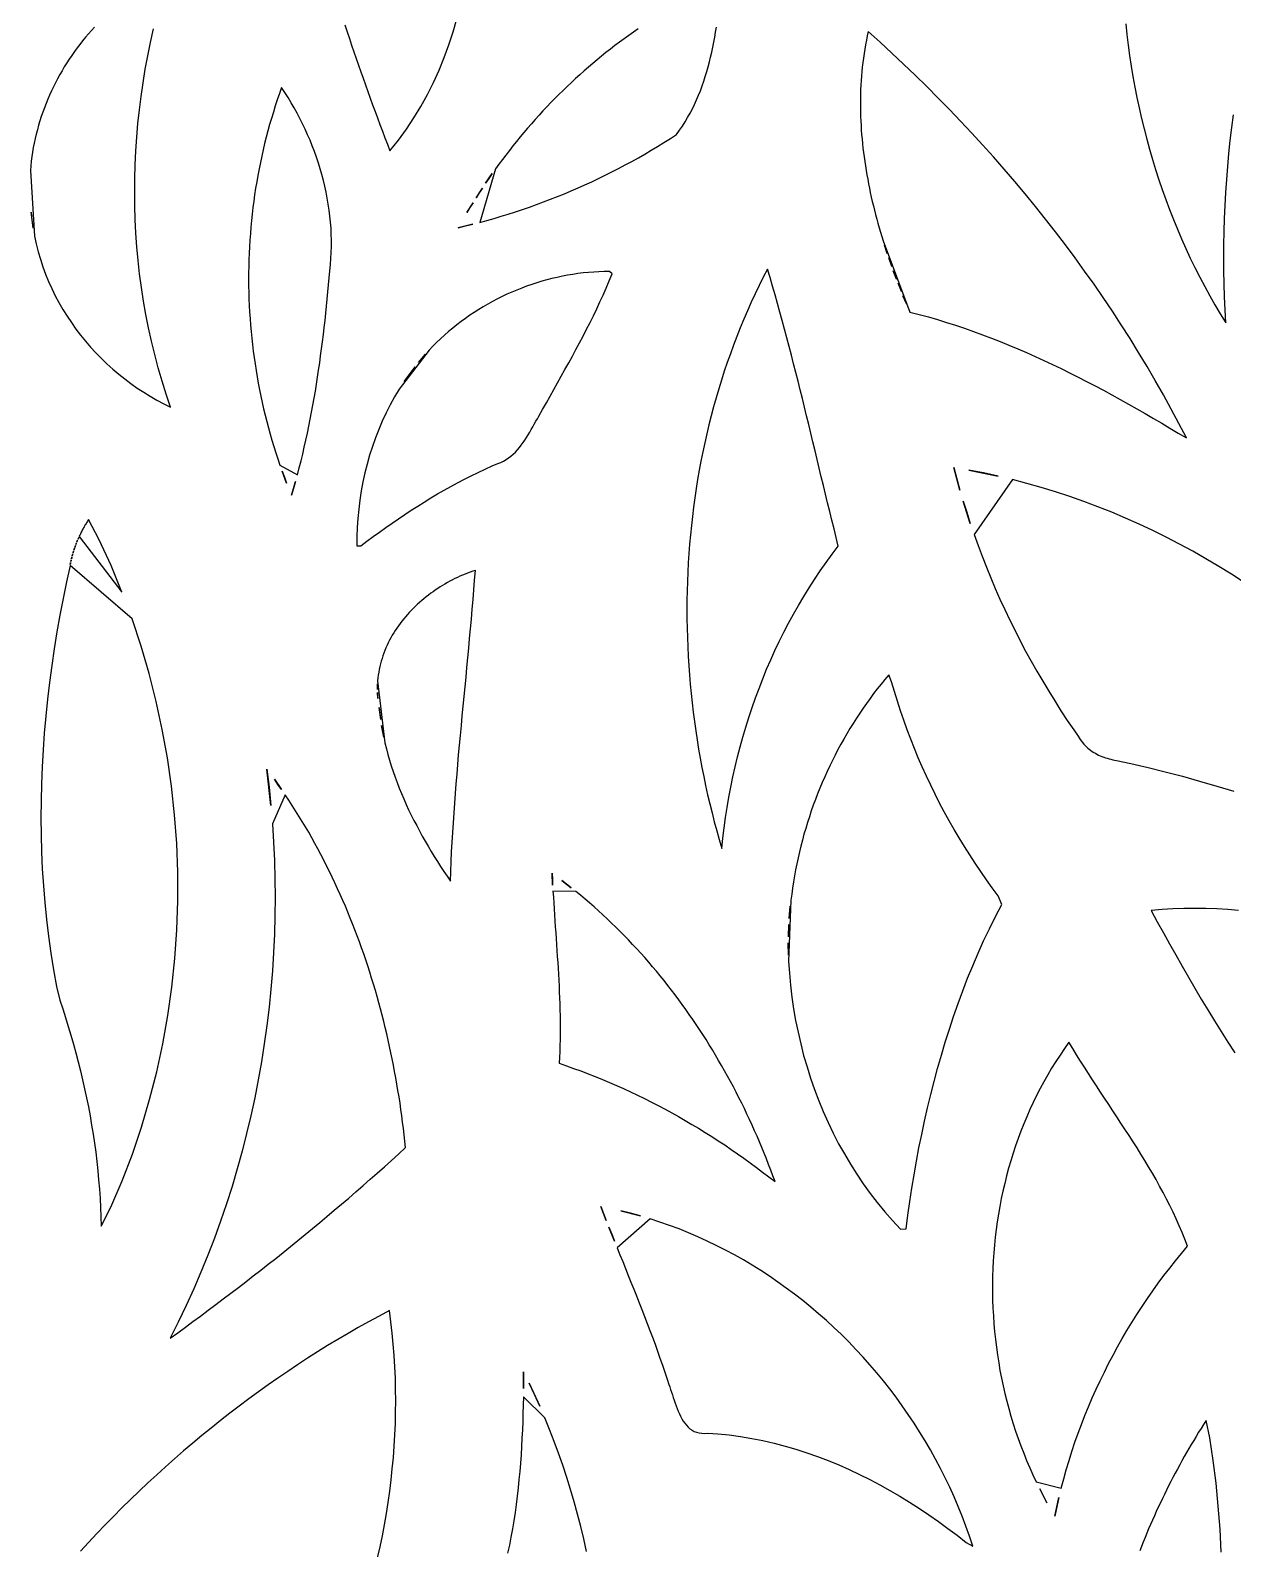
# Model space of a CAD drawing. Header units: metres. Extents: x 0 to 500, y 0 to 1000.
# Drawn here: x 91.2 to 236.9, y 452.6 to 636.7 of the extents above; entities that cross this region are included whole.
import ezdxf

# ---------------------------------------------------------------- set-up
doc = ezdxf.new("R2010")
doc.units = ezdxf.units.M
doc.layers.add('HOLE', color=7, linetype='Continuous')

msp = doc.modelspace()

# ---------------------------------------------------------------- linework, layer by layer
at = {"layer": 'HOLE'}
for points in [[(98.94, 637.04), (98.57, 636.64), (98.2, 636.23), (97.84, 635.82), (97.49, 635.39), (97.15, 634.96), (96.82, 634.53), (96.49, 634.08), (96.17, 633.63), (95.87, 633.18), (95.56, 632.71), (95.27, 632.24), (94.99, 631.77), (94.71, 631.29), (94.45, 630.8), (94.19, 630.31), (93.94, 629.82), (93.71, 629.32), (93.48, 628.81), (93.26, 628.3), (93.05, 627.79), (92.85, 627.27), (92.66, 626.75), (92.48, 626.22), (92.31, 625.69), (92.15, 625.16), (92, 624.62), (91.86, 624.09), (91.74, 623.54), (91.62, 623), (91.51, 622.45), (91.42, 621.9), (91.34, 621.35), (91.26, 620.79), (91.2, 620.24), (91.15, 619.68), (91.65, 611.71), (91.65, 611.71), (91.86, 610.77), (92.1, 609.83), (92.37, 608.91), (92.67, 608), (93, 607.1), (93.36, 606.22), (93.75, 605.35), (94.17, 604.49), (94.62, 603.66), (95.1, 602.83), (95.6, 602.02), (96.12, 601.24), (96.67, 600.46), (97.24, 599.71), (97.84, 598.97), (98.46, 598.26), (99.1, 597.56), (99.76, 596.89), (100.44, 596.23), (101.14, 595.6), (101.86, 594.99), (102.59, 594.4), (103.34, 593.84), (104.11, 593.3), (104.89, 592.79), (105.69, 592.3), (106.5, 591.83), (107.32, 591.4), (108.15, 590.99), (107.62, 592.56), (107.12, 594.15), (106.65, 595.75), (106.23, 597.36), (105.83, 598.97), (105.48, 600.59), (105.16, 602.22), (104.87, 603.85), (104.62, 605.49), (104.4, 607.14), (104.22, 608.78), (104.07, 610.44), (103.95, 612.09), (103.87, 613.75), (103.82, 615.41), (103.8, 617.06), (103.82, 618.72), (103.86, 620.38), (103.94, 622.04), (104.05, 623.7), (104.2, 625.35), (104.37, 627.01), (104.58, 628.66), (104.81, 630.3), (105.08, 631.94), (105.38, 633.58), (105.7, 635.2), (106.06, 636.83)], [(129.29, 637.31), (129.56, 636.5), (129.83, 635.69), (130.1, 634.88), (130.37, 634.07), (130.65, 633.26), (130.92, 632.46), (131.2, 631.65), (131.49, 630.85), (131.77, 630.04), (132.06, 629.24), (132.35, 628.44), (132.64, 627.64), (132.93, 626.84), (133.23, 626.04), (133.53, 625.24), (133.83, 624.44), (134.13, 623.65), (134.43, 622.85), (134.74, 622.06), (135.76, 623.34), (136.73, 624.67), (137.64, 626.04), (138.49, 627.44), (139.29, 628.87), (140.02, 630.34), (140.7, 631.84), (141.32, 633.36), (141.88, 634.9), (142.39, 636.47), (142.83, 638.06)], [(164.82, 636.83), (164.25, 636.44), (163.69, 636.04), (163.13, 635.63), (162.57, 635.22), (162.02, 634.81), (161.47, 634.39), (160.93, 633.96), (160.39, 633.52), (159.85, 633.09), (159.32, 632.64), (158.8, 632.19), (158.27, 631.74), (157.76, 631.27), (157.24, 630.81), (156.73, 630.34), (156.23, 629.86), (155.73, 629.38), (155.23, 628.89), (154.74, 628.4), (154.25, 627.9), (153.77, 627.4), (153.29, 626.89), (152.82, 626.38), (152.35, 625.86), (151.89, 625.34), (151.43, 624.81), (150.98, 624.28), (150.53, 623.74), (150.09, 623.2), (149.65, 622.65), (149.22, 622.1), (148.79, 621.55), (148.37, 620.99), (147.95, 620.43), (147.54, 619.86), (145.63, 613.39), (145.63, 613.39), (146.5, 613.63), (147.37, 613.87), (148.23, 614.13), (149.09, 614.39), (149.95, 614.67), (150.81, 614.95), (151.66, 615.24), (152.51, 615.55), (153.36, 615.86), (154.2, 616.18), (155.05, 616.51), (155.89, 616.85), (156.72, 617.2), (157.55, 617.56), (158.38, 617.93), (159.2, 618.31), (160.02, 618.69), (160.84, 619.09), (161.65, 619.5), (162.46, 619.91), (163.26, 620.34), (164.05, 620.77), (164.85, 621.21), (165.63, 621.66), (166.42, 622.12), (167.19, 622.59), (167.96, 623.07), (168.73, 623.56), (169.49, 624.05), (169.85, 624.55), (170.19, 625.05), (170.52, 625.56), (170.82, 626.08), (171.12, 626.61), (171.4, 627.14), (171.66, 627.68), (171.91, 628.23), (172.15, 628.79), (172.37, 629.35), (172.58, 629.92), (172.78, 630.5), (172.97, 631.08), (173.14, 631.66), (173.31, 632.25), (173.47, 632.84), (173.61, 633.43), (173.75, 634.03), (173.88, 634.63), (174, 635.24), (174.11, 635.84), (174.22, 636.45), (174.32, 637.06)], [(223.93, 637.45), (224.06, 636.16), (224.22, 634.88), (224.4, 633.6), (224.59, 632.32), (224.81, 631.05), (225.04, 629.78), (225.29, 628.51), (225.55, 627.25), (225.84, 625.99), (226.15, 624.74), (226.47, 623.49), (226.81, 622.25), (227.17, 621.02), (227.55, 619.79), (227.94, 618.56), (228.36, 617.35), (228.79, 616.14), (229.24, 614.94), (229.71, 613.74), (230.2, 612.55), (230.7, 611.38), (231.22, 610.21), (231.76, 609.05), (232.32, 607.9), (232.9, 606.75), (233.5, 605.62), (234.11, 604.5), (234.74, 603.39), (235.39, 602.29), (236.06, 601.2), (236.06, 601.2), (235.98, 602.78), (235.91, 604.36), (235.87, 605.94), (235.84, 607.52), (235.83, 609.1), (235.84, 610.68), (235.87, 612.26), (235.92, 613.84), (235.98, 615.42), (236.06, 617), (236.17, 618.58), (236.29, 620.16), (236.43, 621.73), (236.6, 623.31), (236.78, 624.88), (236.98, 626.44)], [(238.3, 569.74), (236.77, 570.73), (235.22, 571.69), (233.65, 572.62), (232.06, 573.52), (230.46, 574.39), (228.85, 575.22), (227.22, 576.03), (225.57, 576.8), (223.91, 577.54), (222.24, 578.24), (220.56, 578.91), (218.86, 579.55), (217.15, 580.15), (215.43, 580.72), (213.7, 581.25), (211.96, 581.75), (210.21, 582.2), (205.55, 575.56), (205.55, 575.56), (206.03, 574.23), (206.52, 572.91), (207.04, 571.6), (207.57, 570.3), (208.12, 569), (208.69, 567.72), (209.28, 566.44), (209.88, 565.17), (210.51, 563.91), (211.15, 562.66), (211.8, 561.42), (212.48, 560.19), (213.16, 558.97), (213.87, 557.76), (214.59, 556.56), (215.33, 555.37), (216.08, 554.19), (216.84, 553.02), (217.62, 551.86), (218.15, 551.09), (218.27, 550.89), (218.41, 550.69), (218.55, 550.5), (218.69, 550.32), (218.84, 550.15), (219, 549.98), (219.16, 549.82), (219.33, 549.67), (219.51, 549.53), (219.68, 549.39), (219.87, 549.26), (220.05, 549.14), (220.25, 549.03), (220.44, 548.92), (220.64, 548.82), (220.85, 548.73), (221.05, 548.64), (221.26, 548.56), (221.47, 548.48), (221.69, 548.42), (221.91, 548.35), (222.13, 548.3), (222.35, 548.25), (222.58, 548.21), (222.8, 548.17), (224.53, 547.8), (226.64, 547.31), (228.73, 546.79), (230.81, 546.24), (232.89, 545.67), (234.96, 545.06), (237.02, 544.42)], [(237.61, 529.98), (236.29, 530.09), (234.96, 530.16), (233.64, 530.21), (232.31, 530.22), (230.99, 530.2), (229.66, 530.16), (228.34, 530.08), (227.01, 529.97), (227.01, 529.97), (227.75, 528.62), (228.5, 527.27), (229.25, 525.93), (230, 524.58), (230.76, 523.24), (231.53, 521.9), (232.3, 520.57), (233.08, 519.24), (233.87, 517.92), (234.68, 516.6), (235.49, 515.3), (236.31, 514), (237.15, 512.71)], [(133.25, 451.5), (133.55, 452.84), (133.83, 454.18), (134.08, 455.52), (134.32, 456.88), (134.53, 458.23), (134.72, 459.59), (134.89, 460.95), (135.03, 462.31), (135.16, 463.68), (135.26, 465.04), (135.34, 466.41), (135.4, 467.78), (135.43, 469.16), (135.44, 470.53), (135.43, 471.9), (135.4, 473.28), (135.34, 474.65), (135.25, 476.02), (135.15, 477.39), (135.02, 478.76), (134.86, 480.13), (134.68, 481.5), (133.42, 480.82), (132.16, 480.13), (130.9, 479.43), (129.66, 478.71), (128.42, 477.98), (127.19, 477.23), (125.97, 476.47), (124.76, 475.7), (123.55, 474.91), (122.35, 474.11), (121.16, 473.3), (119.98, 472.47), (118.81, 471.63), (117.64, 470.78), (116.48, 469.91), (115.33, 469.04), (114.19, 468.15), (113.06, 467.24), (111.94, 466.33), (110.83, 465.4), (109.72, 464.46), (108.63, 463.51), (107.54, 462.55), (106.47, 461.58), (105.4, 460.59), (104.34, 459.59), (103.3, 458.58), (102.26, 457.56), (101.23, 456.53), (100.21, 455.49), (99.21, 454.44), (98.21, 453.38), (97.22, 452.3)], [(158.56, 452.27), (158.23, 453.79), (157.87, 455.3), (157.49, 456.8), (157.08, 458.29), (156.64, 459.78), (156.18, 461.25), (155.7, 462.72), (155.19, 464.18), (154.66, 465.62), (154.1, 467.06), (153.52, 468.48), (150.91, 471.03), (150.91, 471.03), (150.89, 470.03), (150.86, 469.02), (150.83, 468.02), (150.79, 467.01), (150.74, 466), (150.69, 465), (150.63, 463.99), (150.55, 462.99), (150.47, 461.99), (150.38, 460.99), (150.28, 459.99), (150.17, 458.99), (150.04, 457.99), (149.9, 457), (149.75, 456.01), (149.59, 455.02), (149.41, 454.03), (149.22, 453.05), (149.01, 452.07)], [(235.49, 452.21), (235.36, 454.99), (235.15, 457.77), (234.88, 460.55), (234.54, 463.31), (234.12, 466.06), (233.68, 468.16), (233.37, 467.68), (233.07, 467.2), (232.76, 466.72), (232.47, 466.23), (232.17, 465.74), (231.88, 465.25), (231.59, 464.76), (231.3, 464.26), (231.02, 463.77), (230.74, 463.27), (230.47, 462.76), (230.19, 462.26), (229.92, 461.76), (229.66, 461.25), (229.39, 460.74), (229.13, 460.23), (228.88, 459.72), (228.62, 459.2), (228.37, 458.68), (228.13, 458.17), (227.88, 457.64), (227.64, 457.12), (227.41, 456.6), (227.17, 456.07), (226.94, 455.55), (226.71, 455.02), (226.49, 454.49), (226.27, 453.96), (226.05, 453.42), (225.84, 452.89), (225.63, 452.35)]]:
    msp.add_lwpolyline(points, dxfattribs=at)
for points in [[(197.78, 602.51), (198.9, 602.22), (200.01, 601.92), (201.12, 601.6), (202.22, 601.26), (203.31, 600.91), (204.4, 600.55), (205.49, 600.17), (206.57, 599.77), (207.65, 599.36), (208.72, 598.94), (209.78, 598.51), (210.85, 598.06), (211.9, 597.61), (212.96, 597.14), (214, 596.66), (215.05, 596.17), (216.09, 595.66), (217.12, 595.15), (218.16, 594.63), (219.19, 594.11), (220.21, 593.57), (221.23, 593.03), (222.25, 592.47), (223.27, 591.91), (224.28, 591.35), (225.29, 590.78), (226.29, 590.2), (227.3, 589.62), (228.3, 589.03), (229.29, 588.44), (230.29, 587.84), (231.28, 587.25), (230.37, 589.01), (229.44, 590.76), (228.49, 592.5), (227.51, 594.22), (226.51, 595.93), (225.49, 597.62), (224.45, 599.3), (223.39, 600.97), (222.31, 602.62), (221.21, 604.26), (220.09, 605.88), (218.95, 607.49), (217.79, 609.08), (216.61, 610.66), (215.42, 612.23), (214.21, 613.78), (212.98, 615.31), (211.73, 616.83), (210.47, 618.34), (209.19, 619.83), (207.89, 621.31), (206.58, 622.77), (205.26, 624.21), (203.92, 625.64), (202.56, 627.06), (201.19, 628.46), (199.81, 629.85), (198.42, 631.22), (197.01, 632.57), (195.59, 633.91), (194.16, 635.23), (192.71, 636.54), (192.59, 636), (192.49, 635.46), (192.39, 634.92), (192.29, 634.38), (192.21, 633.84), (192.13, 633.29), (192.06, 632.75), (192, 632.21), (191.95, 631.66), (191.9, 631.12), (191.86, 630.58), (191.83, 630.03), (191.8, 629.49), (191.79, 628.94), (191.78, 628.39), (191.77, 627.85), (191.77, 627.3), (191.78, 626.76), (191.8, 626.21), (191.82, 625.67), (191.85, 625.12), (191.88, 624.58), (191.92, 624.03), (191.97, 623.49), (192.02, 622.94), (192.08, 622.4), (192.15, 621.86), (192.22, 621.31), (192.29, 620.77), (192.37, 620.23), (192.46, 619.69), (192.55, 619.15), (192.65, 618.61), (192.75, 618.07), (192.86, 617.53), (192.97, 617), (193.09, 616.46), (193.21, 615.92), (193.34, 615.39), (193.47, 614.86), (193.61, 614.33), (193.75, 613.79), (193.89, 613.27), (194.04, 612.74), (194.19, 612.21), (194.35, 611.68), (194.51, 611.16), (197.78, 602.51)], [(123.52, 582.79), (123.75, 583.62), (123.96, 584.46), (124.17, 585.3), (124.36, 586.14), (124.56, 586.98), (124.74, 587.82), (124.92, 588.67), (125.09, 589.52), (125.25, 590.37), (125.41, 591.22), (125.56, 592.07), (125.7, 592.92), (125.84, 593.77), (125.97, 594.63), (126.1, 595.49), (126.23, 596.34), (126.34, 597.2), (126.46, 598.06), (126.57, 598.92), (126.67, 599.78), (126.77, 600.64), (126.87, 601.5), (126.96, 602.36), (127.05, 603.22), (127.13, 604.08), (127.22, 604.95), (127.3, 605.81), (127.37, 606.67), (127.45, 607.53), (127.53, 608.27), (127.59, 609.01), (127.63, 609.74), (127.65, 610.48), (127.65, 611.22), (127.63, 611.95), (127.6, 612.68), (127.54, 613.42), (127.47, 614.15), (127.38, 614.87), (127.27, 615.6), (127.15, 616.32), (127.01, 617.04), (126.85, 617.76), (126.68, 618.47), (126.49, 619.18), (126.29, 619.88), (126.07, 620.58), (125.83, 621.28), (125.59, 621.97), (125.32, 622.65), (125.05, 623.33), (124.76, 624), (124.46, 624.67), (124.14, 625.33), (123.82, 625.98), (123.48, 626.62), (123.13, 627.26), (122.76, 627.89), (122.39, 628.51), (122.01, 629.13), (121.61, 629.73), (121.35, 628.99), (121.09, 628.24), (120.84, 627.5), (120.61, 626.74), (120.38, 625.99), (120.16, 625.23), (119.95, 624.47), (119.75, 623.71), (119.55, 622.94), (119.37, 622.17), (119.2, 621.4), (119.03, 620.63), (118.88, 619.86), (118.73, 619.08), (118.59, 618.3), (118.46, 617.52), (118.34, 616.74), (118.23, 615.96), (118.13, 615.17), (118.04, 614.38), (117.96, 613.6), (117.88, 612.81), (117.82, 612.02), (117.76, 611.23), (117.71, 610.44), (117.67, 609.65), (117.64, 608.86), (117.62, 608.06), (117.61, 607.27), (117.61, 606.48), (117.61, 605.69), (117.63, 604.89), (117.65, 604.1), (117.69, 603.31), (117.73, 602.52), (117.78, 601.73), (117.84, 600.94), (117.91, 600.15), (117.99, 599.36), (118.07, 598.57), (118.17, 597.79), (118.27, 597), (118.39, 596.22), (118.51, 595.44), (118.64, 594.66), (118.78, 593.88), (118.93, 593.1), (119.09, 592.33), (119.25, 591.56), (119.43, 590.79), (119.61, 590.02), (119.8, 589.25), (120.01, 588.49), (120.22, 587.73), (120.44, 586.97), (120.66, 586.22), (120.9, 585.46), (121.15, 584.72), (121.4, 583.97), (123.52, 582.79)], [(147.13, 619.29), (146.73, 618.71), (146.33, 618.13), (147.13, 619.29)], [(145.94, 617.55), (145.56, 616.96), (145.18, 616.37), (145.94, 617.55)], [(144.81, 615.77), (144.44, 615.17), (144.08, 614.57), (144.81, 615.77)], [(91.25, 614.61), (91.35, 613.63), (91.48, 612.67), (91.25, 614.61)], [(143.02, 612.74), (143.9, 612.95), (144.77, 613.16), (143.02, 612.74)], [(194.68, 610.64), (194.85, 610.12), (195.02, 609.6), (194.68, 610.64)], [(135.87, 593.18), (135.31, 592.24), (134.77, 591.28), (134.27, 590.3), (133.81, 589.3), (133.38, 588.28), (132.98, 587.25), (132.61, 586.21), (132.28, 585.16), (131.98, 584.09), (131.71, 583.01), (131.47, 581.92), (131.27, 580.83), (131.1, 579.73), (130.96, 578.62), (130.85, 577.51), (130.77, 576.4), (130.72, 575.28), (130.71, 574.17), (131.2, 574.17), (131.95, 574.74), (132.71, 575.3), (133.46, 575.85), (134.23, 576.39), (134.99, 576.93), (135.77, 577.46), (136.54, 577.98), (137.32, 578.49), (138.11, 579), (138.9, 579.49), (139.7, 579.98), (140.5, 580.46), (141.31, 580.92), (142.12, 581.38), (142.94, 581.82), (143.76, 582.25), (144.59, 582.67), (145.43, 583.08), (146.27, 583.48), (147.12, 583.86), (147.81, 584.15), (148.17, 584.29), (148.5, 584.45), (148.82, 584.63), (149.12, 584.84), (149.41, 585.06), (149.68, 585.29), (149.94, 585.55), (150.19, 585.82), (150.43, 586.1), (150.65, 586.39), (150.87, 586.69), (151.08, 587), (151.29, 587.31), (151.49, 587.63), (151.68, 587.96), (151.87, 588.29), (152.06, 588.61), (152.24, 588.94), (152.43, 589.27), (152.61, 589.59), (152.8, 589.91), (153.25, 590.71), (153.7, 591.52), (154.16, 592.32), (154.61, 593.12), (155.06, 593.93), (155.51, 594.73), (155.96, 595.54), (156.41, 596.35), (156.85, 597.16), (157.29, 597.97), (157.73, 598.78), (158.16, 599.6), (158.58, 600.42), (159, 601.24), (159.41, 602.07), (159.81, 602.9), (160.2, 603.74), (160.58, 604.58), (160.96, 605.42), (161.32, 606.28), (161.67, 607.13), (161.36, 607.43), (160.72, 607.42), (160.08, 607.4), (159.44, 607.36), (158.81, 607.31), (158.17, 607.25), (157.53, 607.17), (156.9, 607.08), (156.27, 606.97), (155.64, 606.85), (155.01, 606.72), (154.38, 606.57), (153.76, 606.41), (153.14, 606.24), (152.53, 606.05), (151.92, 605.85), (151.31, 605.64), (150.71, 605.42), (150.11, 605.18), (149.51, 604.93), (148.92, 604.67), (148.34, 604.39), (147.76, 604.1), (147.19, 603.8), (146.62, 603.49), (146.06, 603.16), (145.51, 602.83), (144.96, 602.48), (144.43, 602.12), (143.89, 601.74), (143.37, 601.36), (142.85, 600.97), (142.35, 600.56), (141.85, 600.14), (141.36, 599.71), (140.88, 599.27), (140.4, 598.82), (139.94, 598.36), (139.49, 597.88), (135.87, 593.18)], [(174.98, 537.49), (175.11, 538.74), (175.26, 539.98), (175.43, 541.23), (175.62, 542.47), (175.83, 543.7), (176.06, 544.93), (176.31, 546.16), (176.58, 547.38), (176.87, 548.59), (177.19, 549.8), (177.52, 551), (177.87, 552.2), (178.24, 553.38), (178.63, 554.57), (179.05, 555.74), (179.48, 556.9), (179.93, 558.06), (180.4, 559.21), (180.9, 560.35), (181.41, 561.47), (181.94, 562.59), (182.49, 563.7), (183.06, 564.8), (183.66, 565.88), (184.27, 566.96), (184.9, 568.02), (185.55, 569.07), (186.22, 570.11), (186.91, 571.14), (187.62, 572.15), (188.35, 573.15), (189.09, 574.13), (188.83, 575.18), (188.57, 576.23), (188.31, 577.28), (188.05, 578.34), (187.79, 579.39), (187.54, 580.44), (187.28, 581.5), (187.03, 582.55), (186.78, 583.6), (186.52, 584.66), (186.27, 585.71), (186.01, 586.77), (185.76, 587.82), (185.5, 588.87), (185.25, 589.93), (184.99, 590.98), (184.73, 592.03), (184.47, 593.09), (184.21, 594.14), (183.94, 595.19), (183.67, 596.24), (183.4, 597.29), (183.13, 598.34), (182.86, 599.39), (182.58, 600.43), (182.29, 601.48), (182.01, 602.52), (181.72, 603.57), (181.42, 604.61), (181.13, 605.65), (180.82, 606.69), (180.52, 607.73), (180, 606.73), (179.5, 605.73), (179.01, 604.72), (178.54, 603.7), (178.08, 602.68), (177.64, 601.65), (177.21, 600.61), (176.79, 599.57), (176.39, 598.52), (176.01, 597.47), (175.63, 596.41), (175.27, 595.34), (174.93, 594.27), (174.6, 593.2), (174.28, 592.12), (173.98, 591.04), (173.69, 589.95), (173.41, 588.86), (173.15, 587.76), (172.9, 586.66), (172.67, 585.56), (172.44, 584.45), (172.24, 583.34), (172.04, 582.23), (171.86, 581.12), (171.7, 580), (171.54, 578.88), (171.4, 577.75), (171.28, 576.63), (171.16, 575.5), (171.06, 574.38), (170.98, 573.25), (170.9, 572.12), (170.84, 570.99), (170.79, 569.85), (170.76, 568.72), (170.74, 567.59), (170.73, 566.45), (170.74, 565.32), (170.75, 564.18), (170.79, 563.05), (170.83, 561.92), (170.89, 560.79), (170.96, 559.65), (171.04, 558.52), (171.13, 557.39), (171.24, 556.27), (171.36, 555.14), (171.49, 554.01), (171.64, 552.89), (171.8, 551.77), (171.97, 550.65), (172.15, 549.54), (172.35, 548.43), (172.56, 547.32), (172.78, 546.21), (173.01, 545.11), (173.25, 544.01), (173.51, 542.91), (173.78, 541.82), (174.06, 540.73), (174.36, 539.64), (174.66, 538.56), (174.98, 537.49)], [(195.2, 609.08), (195.38, 608.56), (195.56, 608.05), (195.2, 609.08)], [(195.75, 607.53), (195.94, 607.02), (196.13, 606.51), (195.75, 607.53)], [(196.33, 606.01), (196.53, 605.5), (196.73, 605), (196.33, 606.01)], [(196.93, 604.5), (197.14, 604), (197.35, 603.5), (196.93, 604.5)], [(139.05, 597.4), (138.61, 596.9), (138.19, 596.4), (139.05, 597.4)], [(137.78, 595.88), (137.11, 595), (136.48, 594.1), (137.78, 595.88)], [(203.11, 583.67), (203.47, 582.31), (203.84, 580.94), (203.11, 583.67)], [(121.67, 583.23), (121.94, 582.49), (122.22, 581.76), (121.67, 583.23)], [(122.81, 580.3), (123.05, 581.13), (123.29, 581.96), (122.81, 580.3)], [(208.45, 582.63), (206.68, 583.01), (204.9, 583.36), (208.45, 582.63)], [(204.24, 579.59), (204.66, 578.24), (205.09, 576.9), (204.24, 579.59)], [(102.26, 568.58), (100.93, 571.78), (99.48, 574.92), (98.22, 577.38), (98.15, 577.28), (98.09, 577.18), (98.02, 577.08), (97.96, 576.98), (97.9, 576.88), (97.84, 576.78), (97.77, 576.68), (97.72, 576.57), (97.66, 576.47), (97.6, 576.37), (97.54, 576.26), (97.49, 576.16), (97.43, 576.06), (97.38, 575.95), (97.32, 575.84), (97.27, 575.74), (97.22, 575.63), (97.17, 575.53), (97.12, 575.42), (97.07, 575.31), (102.26, 568.58)], [(96.62, 574.21), (96.58, 574.1), (96.54, 573.99), (96.62, 574.21)], [(96.75, 574.55), (96.71, 574.44), (96.66, 574.32), (96.75, 574.55)], [(96.88, 574.88), (96.84, 574.77), (96.79, 574.66), (96.88, 574.88)], [(97.02, 575.2), (96.97, 575.09), (96.93, 574.99), (97.02, 575.2)], [(96.11, 572.5), (96.08, 572.39), (96.05, 572.27), (96.11, 572.5)], [(96.2, 572.85), (96.17, 572.73), (96.14, 572.62), (96.2, 572.85)], [(96.29, 573.19), (96.26, 573.08), (96.23, 572.96), (96.29, 573.19)], [(96.4, 573.54), (96.36, 573.42), (96.33, 573.31), (96.4, 573.54)], [(96.51, 573.88), (96.47, 573.76), (96.43, 573.65), (96.51, 573.88)], [(95.96, 571.8), (95.52, 569.8), (95.11, 567.78), (94.73, 565.77), (94.38, 563.74), (94.05, 561.71), (93.75, 559.67), (93.48, 557.63), (93.24, 555.58), (93.02, 553.53), (92.84, 551.48), (92.7, 549.43), (92.58, 547.37), (92.5, 545.31), (92.45, 543.26), (92.43, 541.2), (92.45, 539.14), (92.51, 537.08), (92.6, 535.03), (92.73, 532.98), (92.9, 530.93), (93.1, 528.89), (93.35, 526.85), (93.64, 524.81), (93.96, 522.78), (94.33, 520.76), (94.72, 519.12), (95.07, 518.06), (95.42, 517), (95.75, 515.93), (96.07, 514.86), (96.38, 513.79), (96.68, 512.71), (96.96, 511.63), (97.23, 510.54), (97.49, 509.46), (97.73, 508.37), (97.97, 507.27), (98.19, 506.18), (98.39, 505.08), (98.58, 503.97), (98.76, 502.87), (98.92, 501.76), (99.07, 500.66), (99.21, 499.54), (99.33, 498.43), (99.43, 497.32), (99.52, 496.2), (99.6, 495.08), (99.66, 493.96), (99.7, 492.84), (99.73, 491.71), (100.91, 494), (102.28, 497.2), (103.52, 500.44), (104.63, 503.73), (105.61, 507.06), (106.47, 510.43), (107.21, 513.83), (107.82, 517.25), (108.31, 520.7), (108.67, 524.17), (108.91, 527.64), (109.02, 531.13), (109.02, 534.61), (108.89, 538.1), (108.63, 541.58), (108.26, 545.04), (107.76, 548.49), (107.15, 551.92), (106.41, 555.32), (105.55, 558.69), (104.58, 562.03), (103.48, 565.32), (95.96, 571.8)], [(96.03, 572.15), (96, 572.03), (95.98, 571.92), (96.03, 572.15)], [(134.14, 550.29), (134.31, 549.59), (134.49, 548.89), (134.69, 548.2), (134.9, 547.51), (135.12, 546.83), (135.36, 546.15), (135.61, 545.48), (135.87, 544.81), (136.14, 544.15), (136.42, 543.49), (136.71, 542.84), (137.01, 542.19), (137.32, 541.54), (137.65, 540.9), (137.98, 540.26), (138.31, 539.63), (138.66, 539), (139.01, 538.38), (139.37, 537.76), (139.74, 537.14), (140.11, 536.53), (140.49, 535.92), (140.88, 535.32), (141.27, 534.72), (141.67, 534.13), (142.07, 533.54), (142.11, 534.72), (142.16, 535.9), (142.22, 537.08), (142.28, 538.26), (142.35, 539.44), (142.43, 540.62), (142.51, 541.8), (142.59, 542.97), (142.68, 544.15), (142.78, 545.33), (142.87, 546.5), (142.97, 547.68), (143.07, 548.85), (143.18, 550.03), (143.29, 551.2), (143.4, 552.38), (143.51, 553.55), (143.62, 554.73), (143.73, 555.9), (143.84, 557.08), (143.96, 558.25), (144.07, 559.43), (144.18, 560.6), (144.29, 561.78), (144.4, 562.95), (144.51, 564.13), (144.62, 565.3), (144.72, 566.48), (144.82, 567.66), (144.92, 568.83), (145.01, 570.01), (145.1, 571.19), (144.79, 571.09), (144.47, 570.98), (144.16, 570.86), (143.85, 570.74), (143.54, 570.62), (143.23, 570.48), (142.92, 570.34), (142.62, 570.2), (142.31, 570.05), (142.01, 569.89), (141.71, 569.72), (141.41, 569.55), (141.12, 569.38), (140.82, 569.2), (140.53, 569.01), (140.24, 568.82), (139.96, 568.62), (139.68, 568.42), (139.4, 568.21), (139.13, 567.99), (138.86, 567.77), (138.59, 567.55), (138.33, 567.32), (138.07, 567.09), (137.82, 566.85), (137.57, 566.6), (137.33, 566.35), (137.09, 566.1), (136.86, 565.84), (136.63, 565.58), (136.41, 565.32), (136.19, 565.04), (135.98, 564.77), (135.78, 564.49), (135.58, 564.21), (135.39, 563.92), (135.2, 563.63), (135.03, 563.33), (134.86, 563.04), (134.69, 562.73), (134.54, 562.43), (134.39, 562.12), (134.25, 561.81), (134.12, 561.49), (134, 561.17), (133.88, 560.85), (133.78, 560.52), (133.68, 560.19), (133.59, 559.86), (133.51, 559.53), (133.44, 559.19), (133.38, 558.85), (133.33, 558.51), (133.28, 558.16), (133.25, 557.81), (134.14, 550.29)], [(183.07, 523.8), (183.16, 522.36), (183.29, 520.92), (183.46, 519.48), (183.67, 518.05), (183.92, 516.62), (184.21, 515.21), (184.53, 513.8), (184.89, 512.4), (185.3, 511.01), (185.73, 509.63), (186.21, 508.27), (186.72, 506.92), (187.27, 505.59), (187.85, 504.28), (188.48, 502.98), (189.13, 501.71), (189.83, 500.46), (190.56, 499.23), (191.32, 498.02), (192.12, 496.84), (192.95, 495.68), (193.82, 494.56), (194.72, 493.46), (195.65, 492.39), (196.62, 491.35), (197.3, 491.4), (197.52, 493.04), (197.76, 494.68), (198.01, 496.31), (198.28, 497.94), (198.56, 499.57), (198.87, 501.2), (199.2, 502.82), (199.54, 504.43), (199.91, 506.05), (200.29, 507.65), (200.7, 509.25), (201.13, 510.84), (201.58, 512.43), (202.05, 514.01), (202.55, 515.58), (203.07, 517.14), (203.61, 518.69), (204.18, 520.23), (204.77, 521.76), (205.39, 523.28), (206.04, 524.79), (206.71, 526.29), (207.42, 527.77), (208.14, 529.24), (208.9, 530.7), (208.47, 531.76), (207.75, 532.73), (207.05, 533.71), (206.36, 534.7), (205.68, 535.7), (205.02, 536.72), (204.37, 537.74), (203.74, 538.77), (203.13, 539.81), (202.53, 540.86), (201.94, 541.93), (201.37, 543), (200.82, 544.08), (200.29, 545.17), (199.77, 546.26), (199.27, 547.37), (198.78, 548.49), (198.32, 549.61), (197.87, 550.74), (197.43, 551.88), (197.02, 553.03), (196.62, 554.18), (196.25, 555.35), (195.89, 556.52), (195.55, 557.69), (195.2, 558.53), (194.73, 557.97), (194.27, 557.41), (193.82, 556.84), (193.37, 556.26), (192.94, 555.67), (192.51, 555.08), (192.09, 554.48), (191.68, 553.88), (191.28, 553.27), (190.88, 552.65), (190.5, 552.02), (190.12, 551.39), (189.75, 550.76), (189.4, 550.12), (189.05, 549.47), (188.71, 548.82), (188.38, 548.16), (188.05, 547.5), (187.74, 546.83), (187.44, 546.16), (187.14, 545.49), (186.86, 544.81), (186.58, 544.12), (186.32, 543.43), (186.06, 542.74), (185.82, 542.04), (185.58, 541.34), (185.35, 540.64), (185.14, 539.93), (184.93, 539.22), (184.74, 538.51), (184.55, 537.79), (184.38, 537.07), (184.21, 536.35), (184.06, 535.62), (183.91, 534.9), (183.78, 534.17), (183.66, 533.44), (183.54, 532.7), (183.44, 531.97), (183.35, 531.23), (183.07, 523.8)], [(133.23, 557.46), (133.22, 557.11), (133.22, 556.75), (133.23, 557.46)], [(133.23, 556.4), (133.25, 556.04), (133.28, 555.68), (133.23, 556.4)], [(133.45, 554.58), (133.52, 553.85), (133.62, 553.13), (133.45, 554.58)], [(133.72, 552.41), (133.85, 551.7), (133.99, 550.99), (133.72, 552.41)], [(119.81, 547.12), (120.08, 544.91), (120.31, 542.69), (119.81, 547.12)], [(121.61, 544.63), (121.17, 545.26), (120.73, 545.88), (121.61, 544.63)], [(120.49, 540.47), (120.63, 538.25), (120.74, 536.02), (120.8, 533.79), (120.82, 531.57), (120.8, 529.34), (120.74, 527.11), (120.64, 524.89), (120.49, 522.67), (120.31, 520.45), (120.08, 518.24), (119.82, 516.03), (119.51, 513.83), (119.17, 511.63), (118.78, 509.45), (118.35, 507.27), (117.88, 505.1), (117.37, 502.94), (116.82, 500.79), (116.23, 498.66), (115.6, 496.53), (114.93, 494.42), (114.21, 492.33), (113.46, 490.24), (112.66, 488.18), (111.83, 486.13), (110.95, 484.1), (110.04, 482.09), (109.08, 480.09), (108.08, 478.12), (109.01, 478.79), (109.94, 479.47), (110.86, 480.14), (111.79, 480.82), (112.71, 481.51), (113.63, 482.2), (114.54, 482.89), (115.46, 483.58), (116.37, 484.28), (117.28, 484.98), (118.18, 485.68), (119.09, 486.39), (119.99, 487.09), (120.89, 487.81), (121.79, 488.52), (122.68, 489.24), (123.57, 489.97), (124.46, 490.69), (125.35, 491.42), (126.23, 492.16), (127.11, 492.89), (127.99, 493.63), (128.87, 494.38), (129.74, 495.12), (130.61, 495.87), (131.48, 496.63), (132.34, 497.39), (133.21, 498.15), (134.07, 498.91), (134.92, 499.68), (135.78, 500.45), (136.63, 501.23), (136.55, 502), (136.46, 502.77), (136.37, 503.54), (136.28, 504.31), (136.17, 505.08), (136.07, 505.85), (135.96, 506.62), (135.84, 507.39), (135.71, 508.15), (135.59, 508.92), (135.45, 509.69), (135.31, 510.45), (135.17, 511.22), (135.01, 511.98), (134.86, 512.74), (134.69, 513.5), (134.53, 514.26), (134.35, 515.02), (134.17, 515.78), (133.99, 516.53), (133.8, 517.28), (133.6, 518.04), (133.4, 518.79), (133.19, 519.54), (132.97, 520.28), (132.75, 521.03), (132.52, 521.77), (132.29, 522.51), (132.05, 523.25), (131.81, 523.98), (131.56, 524.72), (131.3, 525.45), (131.04, 526.18), (130.77, 526.9), (130.5, 527.63), (130.22, 528.35), (129.93, 529.06), (129.64, 529.78), (129.34, 530.49), (129.03, 531.2), (128.72, 531.91), (128.4, 532.61), (128.08, 533.31), (127.75, 534.01), (127.42, 534.7), (127.07, 535.39), (126.72, 536.07), (126.37, 536.76), (126.01, 537.43), (125.64, 538.11), (125.27, 538.78), (124.89, 539.45), (124.5, 540.11), (124.11, 540.77), (123.71, 541.42), (123.3, 542.07), (122.89, 542.72), (122.47, 543.36), (122.04, 544), (120.49, 540.47)], [(154.39, 534.48), (154.43, 533.76), (154.46, 533.04), (154.39, 534.48)], [(154.5, 532.32), (154.55, 531.6), (154.59, 530.88), (154.64, 530.16), (154.69, 529.44), (154.73, 528.72), (154.78, 528), (154.84, 527.28), (154.89, 526.57), (154.94, 525.85), (154.99, 525.13), (155.03, 524.41), (155.08, 523.69), (155.12, 522.97), (155.17, 522.25), (155.21, 521.53), (155.24, 520.81), (155.27, 520.09), (155.3, 519.37), (155.33, 518.65), (155.35, 517.93), (155.36, 517.22), (155.37, 516.5), (155.37, 515.78), (155.37, 515.06), (155.36, 514.34), (155.34, 513.61), (155.32, 512.89), (155.29, 512.17), (155.25, 511.45), (156.13, 511.15), (157.01, 510.84), (157.89, 510.52), (158.76, 510.18), (159.63, 509.84), (160.49, 509.49), (161.36, 509.13), (162.21, 508.76), (163.06, 508.38), (163.91, 507.99), (164.76, 507.58), (165.6, 507.18), (166.43, 506.76), (167.26, 506.33), (168.09, 505.89), (168.91, 505.44), (169.73, 504.99), (170.54, 504.52), (171.35, 504.05), (172.15, 503.57), (172.95, 503.08), (173.75, 502.57), (174.54, 502.07), (175.32, 501.55), (176.1, 501.02), (176.88, 500.49), (177.65, 499.95), (178.41, 499.4), (179.17, 498.84), (179.92, 498.27), (180.67, 497.69), (181.42, 497.11), (181.17, 497.8), (180.91, 498.5), (180.64, 499.19), (180.37, 499.88), (180.1, 500.56), (179.82, 501.24), (179.53, 501.93), (179.24, 502.6), (178.94, 503.28), (178.64, 503.95), (178.33, 504.63), (178.02, 505.29), (177.7, 505.96), (177.38, 506.62), (177.05, 507.28), (176.71, 507.94), (176.37, 508.59), (176.02, 509.24), (175.67, 509.89), (175.31, 510.53), (174.95, 511.17), (174.58, 511.81), (174.21, 512.44), (173.83, 513.07), (173.45, 513.7), (173.06, 514.32), (172.66, 514.94), (172.26, 515.56), (171.86, 516.17), (171.45, 516.77), (171.03, 517.38), (170.61, 517.97), (170.18, 518.57), (169.75, 519.16), (169.31, 519.74), (168.87, 520.33), (168.42, 520.9), (167.97, 521.47), (167.51, 522.04), (167.05, 522.6), (166.58, 523.16), (166.11, 523.71), (165.63, 524.26), (165.15, 524.8), (164.66, 525.34), (164.16, 525.87), (163.66, 526.4), (163.16, 526.92), (162.65, 527.44), (162.13, 527.95), (161.61, 528.45), (161.09, 528.95), (160.56, 529.45), (160.02, 529.93), (159.48, 530.41), (158.94, 530.89), (158.39, 531.36), (157.83, 531.82), (157.27, 532.28), (154.5, 532.32)], [(156.71, 532.73), (156.14, 533.18), (155.56, 533.62), (156.71, 532.73)], [(183.27, 530.49), (183.21, 529.75), (183.15, 529.01), (183.27, 530.49)], [(183.1, 528.27), (183.07, 527.53), (183.05, 526.78), (183.1, 528.27)], [(183.03, 526.04), (183.03, 525.29), (183.05, 524.55), (183.03, 526.04)], [(216.11, 459.95), (216.41, 461.08), (216.73, 462.19), (217.06, 463.31), (217.41, 464.41), (217.78, 465.51), (218.16, 466.6), (218.57, 467.68), (218.99, 468.76), (219.42, 469.83), (219.88, 470.89), (220.35, 471.94), (220.83, 472.98), (221.34, 474.02), (221.85, 475.05), (222.39, 476.07), (222.94, 477.08), (223.5, 478.08), (224.08, 479.07), (224.68, 480.05), (225.29, 481.02), (225.92, 481.98), (226.56, 482.93), (227.21, 483.87), (227.88, 484.8), (228.56, 485.72), (229.26, 486.63), (229.97, 487.52), (230.69, 488.41), (231.43, 489.28), (231.11, 490.12), (230.77, 490.95), (230.42, 491.77), (230.06, 492.59), (229.68, 493.39), (229.29, 494.2), (228.88, 494.99), (228.47, 495.78), (228.04, 496.57), (227.6, 497.35), (227.16, 498.12), (226.7, 498.9), (226.24, 499.66), (225.77, 500.43), (225.3, 501.19), (224.82, 501.95), (224.33, 502.7), (223.84, 503.46), (223.35, 504.21), (222.86, 504.96), (222.36, 505.71), (221.87, 506.46), (221.37, 507.21), (220.88, 507.96), (220.39, 508.71), (219.9, 509.46), (219.41, 510.22), (218.93, 510.97), (218.45, 511.72), (217.97, 512.48), (217.51, 513.24), (217.05, 514.01), (216.5, 513.23), (215.97, 512.45), (215.45, 511.66), (214.95, 510.85), (214.47, 510.04), (214, 509.22), (213.56, 508.38), (213.13, 507.54), (212.71, 506.69), (212.31, 505.84), (211.93, 504.97), (211.57, 504.1), (211.22, 503.22), (210.89, 502.34), (210.58, 501.44), (210.28, 500.55), (210, 499.64), (209.74, 498.73), (209.49, 497.82), (209.26, 496.9), (209.05, 495.97), (208.85, 495.05), (208.67, 494.11), (208.51, 493.18), (208.36, 492.24), (208.23, 491.3), (208.12, 490.36), (208.02, 489.41), (207.94, 488.46), (207.88, 487.51), (207.83, 486.56), (207.8, 485.61), (207.78, 484.65), (207.78, 483.7), (207.8, 482.75), (207.84, 481.8), (207.89, 480.84), (207.95, 479.89), (208.04, 478.94), (208.14, 477.99), (208.25, 477.05), (208.38, 476.1), (208.53, 475.16), (208.69, 474.22), (208.87, 473.29), (209.07, 472.36), (209.28, 471.43), (209.51, 470.5), (209.75, 469.59), (210.02, 468.67), (210.29, 467.76), (210.58, 466.86), (210.89, 465.96), (211.22, 465.07), (211.56, 464.18), (211.91, 463.3), (212.29, 462.43), (212.67, 461.56), (213.08, 460.71), (216.11, 459.95)], [(160.3, 494.08), (160.62, 493.25), (160.95, 492.41), (160.3, 494.08)], [(165.11, 492.95), (163.92, 493.27), (162.72, 493.57), (165.11, 492.95)], [(161.28, 491.58), (161.62, 490.74), (161.95, 489.91), (161.28, 491.58)], [(162.29, 489.08), (162.62, 488.25), (162.96, 487.42), (163.29, 486.58), (163.63, 485.75), (163.96, 484.92), (164.3, 484.09), (164.63, 483.26), (164.96, 482.42), (165.28, 481.59), (165.61, 480.75), (165.93, 479.91), (166.24, 479.08), (166.56, 478.24), (166.87, 477.39), (167.17, 476.55), (167.47, 475.7), (167.76, 474.86), (168.05, 474), (168.33, 473.15), (168.54, 472.52), (168.65, 472.22), (168.76, 471.91), (168.87, 471.59), (168.98, 471.27), (169.09, 470.93), (169.2, 470.6), (169.31, 470.27), (169.43, 469.93), (169.55, 469.6), (169.68, 469.28), (169.82, 468.96), (169.96, 468.66), (170.12, 468.36), (170.29, 468.08), (170.47, 467.82), (170.67, 467.58), (170.88, 467.36), (171.11, 467.16), (171.36, 466.99), (171.62, 466.84), (171.91, 466.73), (172.22, 466.64), (172.55, 466.6), (172.91, 466.59), (173.29, 466.61), (174.48, 466.54), (175.87, 466.4), (177.24, 466.21), (178.6, 465.98), (179.96, 465.71), (181.3, 465.4), (182.63, 465.06), (183.95, 464.67), (185.27, 464.25), (186.57, 463.79), (187.86, 463.3), (189.14, 462.77), (190.4, 462.21), (191.66, 461.62), (192.9, 461), (194.13, 460.35), (195.35, 459.67), (196.55, 458.97), (197.74, 458.24), (198.92, 457.48), (200.08, 456.7), (201.23, 455.9), (202.37, 455.08), (203.49, 454.24), (204.59, 453.37), (205.39, 452.91), (204.98, 454.13), (204.55, 455.34), (204.1, 456.54), (203.62, 457.73), (203.12, 458.9), (202.59, 460.06), (202.04, 461.22), (201.47, 462.35), (200.87, 463.48), (200.25, 464.59), (199.61, 465.69), (198.95, 466.78), (198.27, 467.85), (197.57, 468.9), (196.84, 469.94), (196.1, 470.97), (195.33, 471.98), (194.55, 472.97), (193.75, 473.95), (192.93, 474.9), (192.09, 475.85), (191.23, 476.77), (190.36, 477.67), (189.47, 478.56), (188.56, 479.43), (187.64, 480.28), (186.7, 481.1), (185.74, 481.91), (184.77, 482.7), (183.79, 483.47), (182.78, 484.21), (181.77, 484.94), (180.74, 485.64), (179.7, 486.32), (178.65, 486.98), (177.58, 487.61), (176.5, 488.22), (175.41, 488.81), (174.3, 489.37), (173.19, 489.91), (172.06, 490.42), (170.93, 490.91), (169.78, 491.37), (168.63, 491.8), (167.46, 492.21), (166.29, 492.59), (162.29, 489.08)], [(150.95, 474.05), (150.94, 473.04), (150.93, 472.04), (150.95, 474.05)], [(152.91, 469.89), (152.28, 471.29), (151.63, 472.68), (152.91, 469.89)], [(213.5, 459.86), (213.93, 459.02), (214.38, 458.19), (213.5, 459.86)], [(215.33, 456.55), (215.58, 457.69), (215.84, 458.82), (215.33, 456.55)]]:
    msp.add_lwpolyline(points, close=True, dxfattribs=at)

doc.saveas('drawing.dxf')
